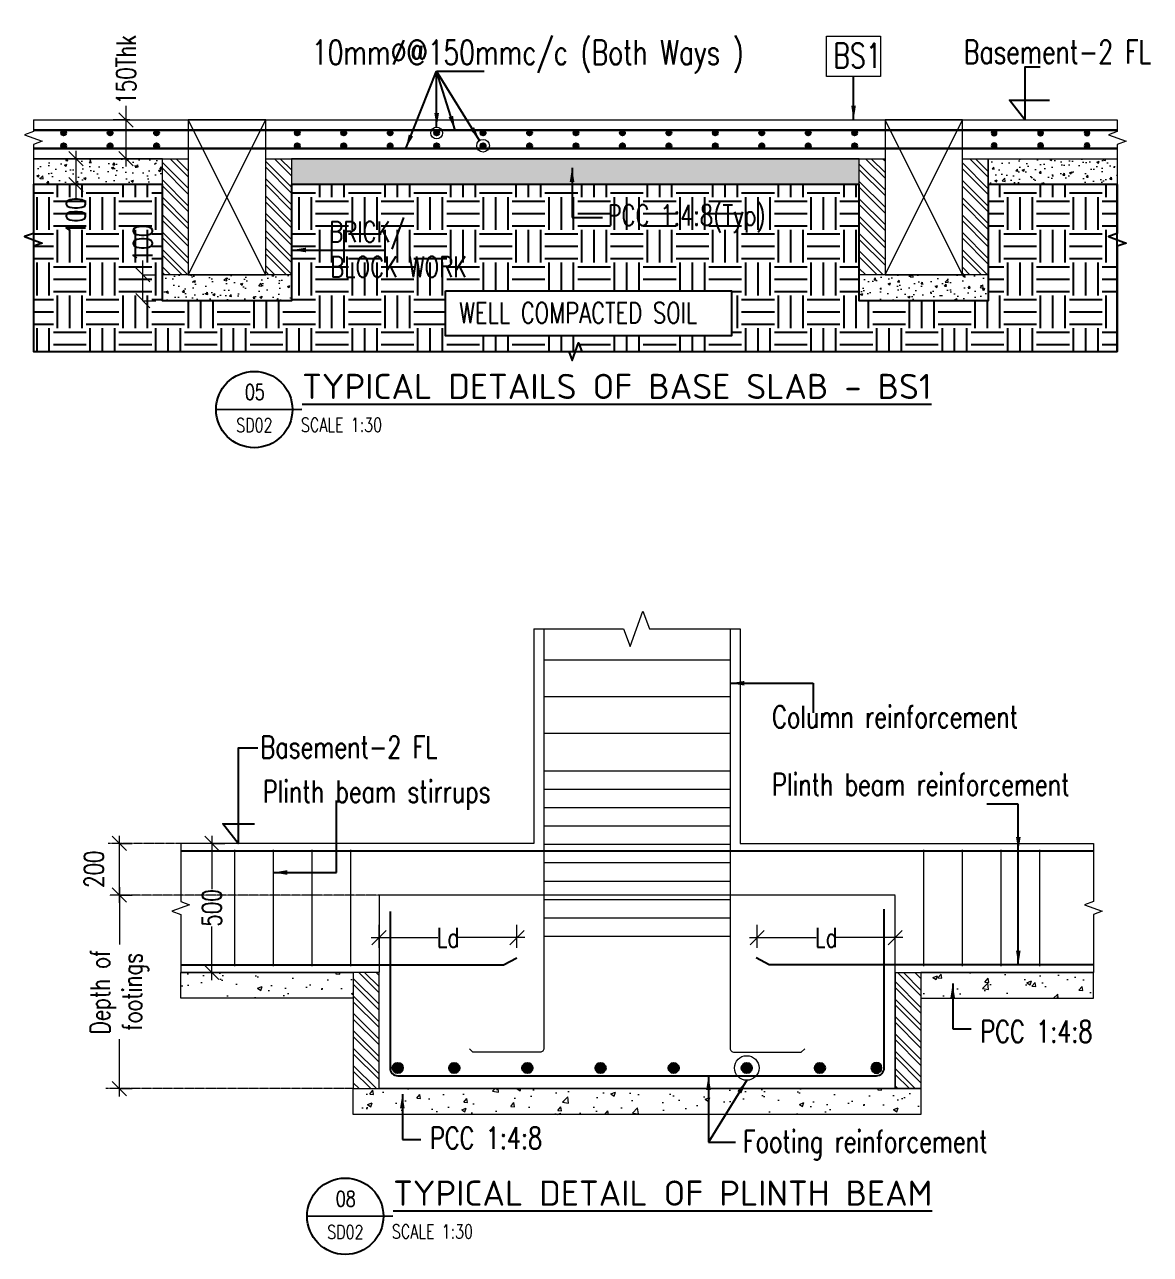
# Model space of a CAD drawing. Header units: millimetres. Extents: x -226110 to 125224, y -84 to 62581.
# Drawn here: x 39766 to 44129, y 7953 to 12717 of the extents above; entities that cross this region are included whole.
import ezdxf
from ezdxf.enums import TextEntityAlignment as Align

# ---------------------------------------------------------------- set-up
doc = ezdxf.new("R2010")
doc.units = ezdxf.units.MM
doc.linetypes.add('CENTER', pattern=[2, 1.25, -0.25, 0.25, -0.25])
doc.linetypes.add('HIDDEN', pattern=[0.375, 0.25, -0.125])
for name, color, linetype, lineweight in [('Geo-BOTM.VERT.DIR', 21, 'Continuous', 30), ('Geo-Hiden Rein', 156, 'HIDDEN', 5), ('Geo-PCC-PATT', 8, 'Continuous', 9), ('Geo-Rein Bar', 21, 'Continuous', 30), ('Geo-Rein Bar Main', 21, 'Continuous', 30), ('Geo-Rein Leader', 252, 'Continuous', 20), ('Geo-Sec Sml', 7, 'Continuous', 25), ('Geo-Section Line', 84, 'Continuous', 18), ('Geo-TEXT', 7, 'Continuous', 30), ('GRID LINE', 250, 'CENTER', 9)]:
    doc.layers.add(name, color=color, linetype=linetype, lineweight=lineweight)
doc.layers.add('Geo-Text 100', color=7, linetype='Continuous')
doc.layers.add('GEO-TITTLE HEAD', color=206, linetype='Continuous')
doc.styles.add('Geo T Arial', font='arial.ttf', dxfattribs={"width": 0.75})
doc.styles.add('Geo Txt Narr', font='simplex8.shx')
doc.styles.add('ISCOPEUR', font='isocpeur.ttf')
doc.styles.add('simplex', font='simplex.shx', dxfattribs={"width": 0.75})
doc.styles.get("Standard").update_dxf_attribs({"font": 'arial.ttf'})
doc.dimstyles.new('Geo1-30 Dim 100', dxfattribs={"dimtxt": 75, "dimasz": 55, "dimexe": 50, "dimexo": 0.2, "dimgap": 0.1, "dimtad": 0, "dimdec": 0, "dimdsep": 46, "dimtxsty": 'simplex', "dimblk": 'OBLIQUE', "dimcen": 5, "dimdle": 30, "dimclrd": 252, "dimclre": 252, "dimclrt": 34, "dimadec": 0, "dimazin": 0, "dimtfac": 1, "dimtdec": 0, "dimtmove": 0, "dimatfit": 3, "dimfxl": 100, "dimfxlon": 1, "dimlwd": -1, "dimlwe": -1, "dimarcsym": 0})
pattern_1 = [(50, (33384.2, 6841.71), (91.09233, -7.96954), [9.525, -104.775]), (355, (33384.2, 6841.71), (-17.6217, 95.5284), [7.62, -83.8203]), (100.45144, (33391.79, 6841.05), (73.4706, 87.5589), [8.095, -89.0451]), (46.1842, (33384.2, 6867.11), (135.5395, -21.0212), [14.2875, -157.1625]), (96.6356, (33395.49, 6865.36), (118.702, 123.713), [12.1425, -133.5678]), (351.1842, (33384.2, 6867.11), (118.702, 123.713), [11.43, -125.7299]), (21, (33396.9, 6860.76), (75.8072, -51.1326), [9.525, -104.775]), (326, (33396.9, 6860.76), (30.901, 92.094), [7.62, -83.82]), (71.45144, (33403.215, 6856.5), (106.7082, 40.9614), [8.095, -89.045]), (37.5, (33384.198, 6841.71), (1.5443, 42.27752), [0, -82.804, 0, -85.09, 0, -84.1375]), (7.5, (33384.198, 6841.71), (33.40983, 50.09029), [0, -48.514, 0, -80.899, 0, -32.0675]), (327.5, (33355.877, 6841.71), (67.7953, -2.86437), [0, -31.75, 0, -99.06, 0, -131.445]), (317.5, (33343.177, 6841.71), (74.0646, 12.71325), [0, -41.275, 0, -65.786, 0, -93.345])]
pattern_2 = [(50, (33384.2, 6841.71), (91.09233, -7.96954), [9.525, -104.775]), (355, (33384.2, 6841.71), (-17.6217, 95.5284), [7.62, -83.8203]), (100.4514, (33391.79, 6841.05), (73.4706, 87.5589), [8.095, -89.0451]), (46.1842, (33384.2, 6867.11), (135.5395, -21.0212), [14.2875, -157.1625]), (96.6356, (33395.49, 6865.36), (118.702, 123.713), [12.1425, -133.5678]), (351.1842, (33384.2, 6867.11), (118.702, 123.713), [11.43, -125.7299]), (21, (33396.9, 6860.76), (75.8072, -51.1326), [9.525, -104.775]), (326, (33396.9, 6860.76), (30.901, 92.094), [7.62, -83.82]), (71.4514, (33403.215, 6856.5), (106.7082, 40.9614), [8.095, -89.045]), (37.5, (33384.198, 6841.71), (1.5443, 42.27752), [0, -82.804, 0, -85.09, 0, -84.1375]), (7.5, (33384.198, 6841.71), (33.40983, 50.09029), [0, -48.514, 0, -80.899, 0, -32.0675]), (327.5, (33355.877, 6841.71), (67.7953, -2.86437), [0, -31.75, 0, -99.06, 0, -131.445]), (317.5, (33343.177, 6841.71), (74.0646, 12.71325), [0, -41.275, 0, -65.786, 0, -93.345])]
pattern_3 = [(315, (33384.2, 6841.71), (33.67596, 33.67596), []), (315, (33384.2, 6819.26), (33.67596, 33.67596), [])]
pattern_4 = [(50, (-18409.5, -1366.3), (182.18467, -15.9391), [19.05, -209.55]), (355, (-18409.5, -1366.3), (-35.2434, 191.05685), [15.24, -167.6406]), (100.45144, (-18394.32, -1367.63), (146.94125, 175.11775), [16.19, -178.09024]), (46.1842, (-18409.5, -1315.5), (271.07904, -42.0423), [28.575, -314.325]), (96.63556, (-18386.9, -1319), (237.4041, 247.4261), [24.285, -267.1356]), (351.18415, (-18409.5, -1315.5), (237.4041, 247.4261), [22.86, -251.4597]), (21, (-18384.1, -1328.2), (151.6144, -102.2652), [19.05, -209.55]), (326, (-18384.1, -1328.2), (61.80203, 184.18797), [15.24, -167.64]), (71.45144, (-18371.46, -1336.72), (213.4164, 81.92277), [16.19, -178.08994]), (37.5, (-18409.5, -1366.3), (3.0886, 84.55504), [0, -165.608, 0, -170.18, 0, -168.275]), (7.5, (-18409.5, -1366.3), (66.81966, 100.18057), [0, -97.028, 0, -161.798, 0, -64.135]), (327.5, (-18466.14, -1366.3), (135.590595, -5.728744), [0, -63.5, 0, -198.12, 0, -262.89]), (317.5, (-18491.54, -1366.3), (148.12918, 25.4265), [0, -82.55, 0, -131.572, 0, -186.69])]
pattern_5 = [(315, (-183.543, 742), (33.67596, 33.67596), []), (315, (-183.543, 719.55), (33.67596, 33.67596), [])]

# ---------------------------------------------------------------- blocks, each defined once
blk = doc.blocks.new('_Oblique')
at = {"color": 0, "linetype": 'ByBlock', "lineweight": -2}
blk.add_line((-0.5, -0.5), (0.5, 0.5), dxfattribs=at)
blk = doc.blocks.new('*D620')
at = {"layer": 'Geo-Rein Leader', "color": 252, "linetype": 'Continuous', "transparency": 16777216}
for p, q in [((40159.6, 12348), (40159.6, 12403)), ((40159.6, 12168), (40159.6, 12348))]:
    blk.add_line(p, q, dxfattribs=at)
at = {"layer": 'Geo-Rein Leader', "color": 252, "transparency": 16777216}
for p, q in [((40174.4, 12348), (40109.6, 12348)), ((40174.4, 12198), (40109.6, 12198))]:
    blk.add_line(p, q, dxfattribs=at)
at = {"layer": 'Geo-Rein Leader', "color": 252, "transparency": 16777216, "xscale": 55, "yscale": 55, "zscale": 55}
for p, rotation in [((40159.6, 12348), 90), ((40159.6, 12198), 270)]:
    blk.add_blockref('_Oblique', p, dxfattribs=dict(at, rotation=rotation))
at = {"layer": 'Geo-Rein Leader', "color": 34, "transparency": 16777216, "insert": (40159.6, 12542.4), "char_height": 75, "attachment_point": 5, "rotation": 90, "style": 'simplex'}
blk.add_mtext('150Thk', dxfattribs=at)
blk = doc.blocks.new('*D621')
at = {"layer": 'Geo-Rein Leader', "color": 252, "linetype": 'Continuous', "transparency": 16777216}
for p, q in [((40224.7, 11748), (40224.7, 11803)), ((40224.7, 11648), (40224.7, 11778))]:
    blk.add_line(p, q, dxfattribs=at)
at = {"layer": 'Geo-Rein Leader', "color": 252, "transparency": 16777216}
for p, q in [((40224.7, 11748), (40274.7, 11748)), ((40224.7, 11648), (40274.7, 11648))]:
    blk.add_line(p, q, dxfattribs=at)
at = {"layer": 'Geo-Rein Leader', "color": 252, "transparency": 16777216, "xscale": 55, "yscale": 55, "zscale": 55}
for p, rotation in [((40224.7, 11748), 90), ((40224.7, 11648), 270)]:
    blk.add_blockref('_Oblique', p, dxfattribs=dict(at, rotation=rotation))
at = {"layer": 'Geo-Rein Leader', "color": 34, "transparency": 16777216, "insert": (40224.7, 11870.1), "char_height": 75, "attachment_point": 5, "rotation": 90, "style": 'simplex'}
blk.add_mtext('100', dxfattribs=at)
blk = doc.blocks.new('*D622')
at = {"layer": 'Geo-Rein Leader', "color": 252, "transparency": 16777216}
for p, q in [((40056.6, 12198), (39915.5, 12198)), ((40056.6, 12098), (39915.5, 12098))]:
    blk.add_line(p, q, dxfattribs=at)
at = {"layer": 'Geo-Rein Leader', "color": 252, "linetype": 'Continuous', "transparency": 16777216}
for p, q in [((39965.5, 12228), (39965.5, 12098)), ((39965.5, 12098), (39965.5, 12043))]:
    blk.add_line(p, q, dxfattribs=at)
at = {"layer": 'Geo-Rein Leader', "color": 252, "transparency": 16777216, "xscale": 55, "yscale": 55, "zscale": 55}
for p, rotation in [((39965.5, 12198), 90), ((39965.5, 12098), 270)]:
    blk.add_blockref('_Oblique', p, dxfattribs=dict(at, rotation=rotation))
at = {"layer": 'Geo-Rein Leader', "color": 34, "transparency": 16777216, "insert": (39965.5, 11975.9), "char_height": 75, "attachment_point": 5, "rotation": 90, "style": 'simplex'}
blk.add_mtext('100', dxfattribs=at)
blk = doc.blocks.new('*U619')
at = {"layer": 'Geo-BOTM.VERT.DIR', "lineweight": 25}
h = blk.add_hatch(color=256, dxfattribs=at)
h.dxf.hatch_style = 1
h.paths.add_polyline_path([(0.08, 0, 1), (-0.08, 0, 1)])
h = blk.add_hatch(color=256, dxfattribs=at)
h.dxf.hatch_style = 1
h.paths.add_polyline_path([(1.58, 0, 1), (1.42, 0, 1)])
h = blk.add_hatch(color=256, dxfattribs=at)
h.dxf.hatch_style = 1
h.paths.add_polyline_path([(3.08, 0, 1), (2.92, 0, 1)])
h = blk.add_hatch(color=256, dxfattribs=at)
h.dxf.hatch_style = 1
h.paths.add_polyline_path([(4.58, 0, 1), (4.42, 0, 1)])
h = blk.add_hatch(color=256, dxfattribs=at)
h.dxf.hatch_style = 1
h.paths.add_polyline_path([(6.08, 0, 1), (5.92, 0, 1)])
h = blk.add_hatch(color=256, dxfattribs=at)
h.dxf.hatch_style = 1
h.paths.add_polyline_path([(7.58, 0, 1), (7.42, 0, 1)])
h = blk.add_hatch(color=256, dxfattribs=at)
h.dxf.hatch_style = 1
h.paths.add_polyline_path([(9.08, 0, 1), (8.92, 0, 1)])
h = blk.add_hatch(color=256, dxfattribs=at)
h.dxf.hatch_style = 1
h.paths.add_polyline_path([(10.58, 0, 1), (10.42, 0, 1)])
h = blk.add_hatch(color=256, dxfattribs=at)
h.dxf.hatch_style = 1
h.paths.add_polyline_path([(12.08, 0, 1), (11.92, 0, 1)])
h = blk.add_hatch(color=256, dxfattribs=at)
h.dxf.hatch_style = 1
h.paths.add_polyline_path([(13.58, 0, 1), (13.42, 0, 1)])
h = blk.add_hatch(color=256, dxfattribs=at)
h.dxf.hatch_style = 1
h.paths.add_polyline_path([(15.08, 0, 1), (14.92, 0, 1)])
h = blk.add_hatch(color=256, dxfattribs=at)
h.dxf.hatch_style = 1
h.paths.add_polyline_path([(16.58, 0, 1), (16.42, 0, 1)])
h = blk.add_hatch(color=256, dxfattribs=at)
h.dxf.hatch_style = 1
h.paths.add_polyline_path([(18.08, 0, 1), (17.92, 0, 1)])
for centre in [(0, 0), (1.5, 0), (3, 0), (4.5, 0), (6, 0), (7.5, 0), (9, 0), (10.5, 0), (12, 0), (13.5, 0), (15, 0), (16.5, 0), (18, 0)]:
    blk.add_circle(centre, 0.08, dxfattribs=at)
blk = doc.blocks.new('*U618')
at = {"layer": 'Geo-BOTM.VERT.DIR', "lineweight": 25}
h = blk.add_hatch(color=256, dxfattribs=at)
h.dxf.hatch_style = 1
h.paths.add_polyline_path([(0.08, 0, 1), (-0.08, 0, 1)])
h = blk.add_hatch(color=256, dxfattribs=at)
h.dxf.hatch_style = 1
h.paths.add_polyline_path([(1.58, 0, 1), (1.42, 0, 1)])
h = blk.add_hatch(color=256, dxfattribs=at)
h.dxf.hatch_style = 1
h.paths.add_polyline_path([(3.08, 0, 1), (2.92, 0, 1)])
h = blk.add_hatch(color=256, dxfattribs=at)
h.dxf.hatch_style = 1
h.paths.add_polyline_path([(4.58, 0, 1), (4.42, 0, 1)])
h = blk.add_hatch(color=256, dxfattribs=at)
h.dxf.hatch_style = 1
h.paths.add_polyline_path([(6.08, 0, 1), (5.92, 0, 1)])
h = blk.add_hatch(color=256, dxfattribs=at)
h.dxf.hatch_style = 1
h.paths.add_polyline_path([(7.58, 0, 1), (7.42, 0, 1)])
h = blk.add_hatch(color=256, dxfattribs=at)
h.dxf.hatch_style = 1
h.paths.add_polyline_path([(9.08, 0, 1), (8.92, 0, 1)])
h = blk.add_hatch(color=256, dxfattribs=at)
h.dxf.hatch_style = 1
h.paths.add_polyline_path([(10.58, 0, 1), (10.42, 0, 1)])
h = blk.add_hatch(color=256, dxfattribs=at)
h.dxf.hatch_style = 1
h.paths.add_polyline_path([(12.08, 0, 1), (11.92, 0, 1)])
h = blk.add_hatch(color=256, dxfattribs=at)
h.dxf.hatch_style = 1
h.paths.add_polyline_path([(13.58, 0, 1), (13.42, 0, 1)])
h = blk.add_hatch(color=256, dxfattribs=at)
h.dxf.hatch_style = 1
h.paths.add_polyline_path([(15.08, 0, 1), (14.92, 0, 1)])
h = blk.add_hatch(color=256, dxfattribs=at)
h.dxf.hatch_style = 1
h.paths.add_polyline_path([(16.58, 0, 1), (16.42, 0, 1)])
h = blk.add_hatch(color=256, dxfattribs=at)
h.dxf.hatch_style = 1
h.paths.add_polyline_path([(18.08, 0, 1), (17.92, 0, 1)])
for centre in [(0, 0), (1.5, 0), (3, 0), (4.5, 0), (6, 0), (7.5, 0), (9, 0), (10.5, 0), (12, 0), (13.5, 0), (15, 0), (16.5, 0), (18, 0)]:
    blk.add_circle(centre, 0.08, dxfattribs=at)
blk = doc.blocks.new('*U406')
at = {"layer": 'Geo-Section Line'}
for p, q in [((-0.1, 0), (0.2, 0.6)), ((0.2, 0), (-0.1, 0.6))]:
    blk.add_line(p, q, dxfattribs=at)
blk.add_lwpolyline([(-0.1, 0), (0.2, 0), (0.2, 0.6), (-0.1, 0.6)], close=True, dxfattribs=at)
blk = doc.blocks.new('GEO TITLE HEAD NAME')
at = {"layer": 'GEO-TITTLE HEAD'}
blk.add_line((-11.2, -0.15), (-0.11, -0.09), dxfattribs=at)
blk.add_circle((-6.27, -0.15), 4.93, dxfattribs=at)
at = {"layer": 'Geo-Sec Sml', "lineweight": 18, "ltscale": 0.1, "style": 'Geo T Arial'}
blk.add_attdef('WALL_SECTION', text='', height=3, dxfattribs=at).set_placement((-6.38, 3.46), align=Align.MIDDLE)
at = {"layer": 'Geo-Sec Sml', "color": 84, "style": 'Geo Txt Narr'}
blk.add_attdef('DRAWING-REF', text='', height=2.5, dxfattribs=at).set_placement((-6.38, -2.37), align=Align.MIDDLE)
at = {"layer": 'Geo-TEXT', "style": 'Geo T Arial'}
blk.add_attdef('%%ULAYOUT', (-0.1, 1.21), '', height=4, dxfattribs=at)
at = {"layer": 'Geo-TEXT'}
blk.add_attdef('SCALE', (-0.24, -3.03), '', height=2, dxfattribs=at)
blk = doc.blocks.new('*U624')
at = {"layer": 'Geo-BOTM.VERT.DIR', "lineweight": 25}
h = blk.add_hatch(color=256, dxfattribs=at)
h.dxf.hatch_style = 1
h.paths.add_polyline_path([(0.08, 0, 1), (-0.08, 0, 1)])
h = blk.add_hatch(color=256, dxfattribs=at)
h.dxf.hatch_style = 1
h.paths.add_polyline_path([(1.58, 0, 1), (1.42, 0, 1)])
h = blk.add_hatch(color=256, dxfattribs=at)
h.dxf.hatch_style = 1
h.paths.add_polyline_path([(3.08, 0, 1), (2.92, 0, 1)])
for centre in [(0, 0), (1.5, 0), (3, 0)]:
    blk.add_circle(centre, 0.08, dxfattribs=at)
blk = doc.blocks.new('*U623')
at = {"layer": 'Geo-BOTM.VERT.DIR', "lineweight": 25}
h = blk.add_hatch(color=256, dxfattribs=at)
h.dxf.hatch_style = 1
h.paths.add_polyline_path([(0.08, 0, 1), (-0.08, 0, 1)])
h = blk.add_hatch(color=256, dxfattribs=at)
h.dxf.hatch_style = 1
h.paths.add_polyline_path([(1.58, 0, 1), (1.42, 0, 1)])
h = blk.add_hatch(color=256, dxfattribs=at)
h.dxf.hatch_style = 1
h.paths.add_polyline_path([(3.08, 0, 1), (2.92, 0, 1)])
for centre in [(0, 0), (1.5, 0), (3, 0)]:
    blk.add_circle(centre, 0.08, dxfattribs=at)
blk = doc.blocks.new('*U319')
at = {"layer": 'Geo-BOTM.VERT.DIR', "lineweight": 25}
h = blk.add_hatch(color=256, dxfattribs=at)
h.dxf.hatch_style = 1
h.paths.add_polyline_path([(0.08, 0, 1), (-0.08, 0, 1)])
blk.add_circle((0, 0), 0.08, dxfattribs=at)
blk = doc.blocks.new('*U637')
at = {"layer": 'Geo-Rein Bar Main', "xscale": 250, "yscale": 250, "zscale": 250}
blk.add_blockref('*U319', (0, 0), dxfattribs=at)
blk = doc.blocks.new('*U638')
at = {"color": 0, "linetype": 'ByBlock', "lineweight": -2, "transparency": 16777216}
for p in [(39241.6, 33589.4), (39524.9, 33589.4), (39808.3, 33589.4), (40091.7, 33589.4), (40375.1, 33589.4), (40658.4, 33589.4)]:
    blk.add_blockref('*U637', p, dxfattribs=at)
blk = doc.blocks.new('*D639')
at = {"layer": 'Geo-Rein Leader', "color": 252, "linetype": 'Continuous', "transparency": 16777216}
for p, q in [((40491.9, 9575.4), (40491.9, 9367.8)), ((40491.9, 9015.4), (40491.9, 9223))]:
    blk.add_line(p, q, dxfattribs=at)
at = {"layer": 'Geo-Rein Leader', "color": 252, "transparency": 16777216}
for p, q in [((40491.9, 9545.4), (40541.9, 9545.4)), ((40491.9, 9045.4), (40541.9, 9045.4))]:
    blk.add_line(p, q, dxfattribs=at)
at = {"layer": 'Geo-Rein Leader', "color": 252, "transparency": 16777216, "xscale": 55, "yscale": 55, "zscale": 55}
for p, rotation in [((40491.9, 9545.4), 90), ((40491.9, 9045.4), 270)]:
    blk.add_blockref('_Oblique', p, dxfattribs=dict(at, rotation=rotation))
at = {"layer": 'Geo-Rein Leader', "color": 34, "transparency": 16777216, "insert": (40491.9, 9295.4), "char_height": 75, "attachment_point": 5, "rotation": 90, "style": 'simplex'}
blk.add_mtext('500', dxfattribs=at)
blk = doc.blocks.new('*D640')
at = {"layer": 'Geo-Rein Leader', "color": 252, "transparency": 16777216}
for p, q in [((41140.1, 9140.4), (41140.1, 9230.6)), ((41674.6, 9140.4), (41674.6, 9230.6))]:
    blk.add_line(p, q, dxfattribs=at)
at = {"layer": 'Geo-Rein Leader', "color": 252, "linetype": 'Continuous', "transparency": 16777216}
for p, q in [((41110.1, 9180.6), (41368.4, 9180.6)), ((41704.6, 9180.6), (41446.3, 9180.6))]:
    blk.add_line(p, q, dxfattribs=at)
at = {"layer": 'Geo-Rein Leader', "color": 252, "transparency": 16777216, "xscale": 55, "yscale": 55, "zscale": 55, "rotation": 180}
blk.add_blockref('_Oblique', (41140.1, 9180.6), dxfattribs=at)
at = {"layer": 'Geo-Rein Leader', "color": 252, "transparency": 16777216, "xscale": 55, "yscale": 55, "zscale": 55}
blk.add_blockref('_Oblique', (41674.6, 9180.6), dxfattribs=at)
at = {"layer": 'Geo-Rein Leader', "color": 34, "transparency": 16777216, "insert": (41407.3, 9180.6), "char_height": 75, "attachment_point": 5, "style": 'simplex'}
blk.add_mtext('Ld', dxfattribs=at)
blk = doc.blocks.new('*D641')
at = {"layer": 'Geo-Rein Leader', "color": 252, "transparency": 16777216}
for p, q in [((42605.5, 9140.4), (42605.5, 9230.6)), ((43140.1, 9140.4), (43140.1, 9230.6))]:
    blk.add_line(p, q, dxfattribs=at)
at = {"layer": 'Geo-Rein Leader', "color": 252, "linetype": 'Continuous', "transparency": 16777216}
for p, q in [((42575.5, 9180.6), (42833.8, 9180.6)), ((43170.1, 9180.6), (42911.7, 9180.6))]:
    blk.add_line(p, q, dxfattribs=at)
at = {"layer": 'Geo-Rein Leader', "color": 252, "transparency": 16777216, "xscale": 55, "yscale": 55, "zscale": 55, "rotation": 180}
blk.add_blockref('_Oblique', (42605.5, 9180.6), dxfattribs=at)
at = {"layer": 'Geo-Rein Leader', "color": 252, "transparency": 16777216, "xscale": 55, "yscale": 55, "zscale": 55}
blk.add_blockref('_Oblique', (43140.1, 9180.6), dxfattribs=at)
at = {"layer": 'Geo-Rein Leader', "color": 34, "transparency": 16777216, "insert": (42872.8, 9180.6), "char_height": 75, "attachment_point": 5, "style": 'simplex'}
blk.add_mtext('Ld', dxfattribs=at)
blk = doc.blocks.new('*D677')
at = {"layer": 'Geo-Rein Leader', "color": 252, "linetype": 'Continuous', "transparency": 16777216}
for p, q in [((40133.8, 9375.4), (40133.8, 9154)), ((40133.8, 8565.4), (40133.8, 8786.8))]:
    blk.add_line(p, q, dxfattribs=at)
at = {"layer": 'Geo-Rein Leader', "color": 252, "transparency": 16777216}
for p, q in [((40133.8, 9345.4), (40183.8, 9345.4)), ((40133.8, 8595.4), (40183.8, 8595.4))]:
    blk.add_line(p, q, dxfattribs=at)
at = {"layer": 'Geo-Rein Leader', "color": 252, "transparency": 16777216, "xscale": 55, "yscale": 55, "zscale": 55}
for p, rotation in [((40133.8, 9345.4), 90), ((40133.8, 8595.4), 270)]:
    blk.add_blockref('_Oblique', p, dxfattribs=dict(at, rotation=rotation))
at = {"layer": 'Geo-Rein Leader', "color": 34, "transparency": 16777216, "insert": (40133.8, 8970.4), "char_height": 75, "attachment_point": 5, "rotation": 90, "style": 'simplex'}
blk.add_mtext('Depth of\\Pfootings', dxfattribs=at)
blk = doc.blocks.new('*D678')
at = {"layer": 'Geo-Rein Leader', "color": 252, "linetype": 'Continuous', "transparency": 16777216}
blk.add_line((40133.8, 9315.4), (40133.8, 9575.4), dxfattribs=at)
at = {"layer": 'Geo-Rein Leader', "color": 252, "transparency": 16777216}
for p, q in [((40133.8, 9545.4), (40183.8, 9545.4)), ((40133.8, 9345.4), (40183.8, 9345.4))]:
    blk.add_line(p, q, dxfattribs=at)
at = {"layer": 'Geo-Rein Leader', "color": 252, "transparency": 16777216, "xscale": 55, "yscale": 55, "zscale": 55}
for p, rotation in [((40133.8, 9545.4), 90), ((40133.8, 9345.4), 270)]:
    blk.add_blockref('_Oblique', p, dxfattribs=dict(at, rotation=rotation))
at = {"layer": 'Geo-Rein Leader', "color": 34, "transparency": 16777216, "insert": (40035.3, 9445.4), "char_height": 75, "attachment_point": 5, "rotation": 90, "style": 'simplex'}
blk.add_mtext('200', dxfattribs=at)

msp = doc.modelspace()

# ---------------------------------------------------------------- hatches: boundary and pattern name
h = msp.add_hatch()
h.set_pattern_fill('EARTH', color=250, scale=20)
h.paths.add_polyline_path([(44000.8, 12098), (43500.8, 12098), (43500.8, 11648), (43000.8, 11648), (43000.8, 12098), (40800.8, 12098), (40800.8, 11648), (40300.8, 11648), (40300.8, 12098), (39800.8, 12098), (39800.8, 11450.6), (44000.8, 11450.6)])
h.paths.add_polyline_path([(41397.7, 11685.6), (42505.3, 11685.6), (42505.3, 11511.4), (41397.7, 11511.4)], flags=16)
at = {"layer": 'Geo-PCC-PATT'}
h = msp.add_hatch(dxfattribs=at)
h.set_pattern_fill('AR-CONC', color=256, scale=0.5)
h.set_pattern_definition(pattern_1)
h.paths.add_polyline_path([(39800.8, 12198), (39800.8, 12098), (40300.8, 12098), (40300.8, 12198)])
h = msp.add_hatch(dxfattribs=at)
h.set_pattern_fill('ANSI32', color=256, scale=5, angle=-90)
h.set_pattern_definition(pattern_3)
h.paths.add_polyline_path([(40300.8, 12198), (40300.8, 11748), (40400.8, 11748), (40400.8, 12198)])
h = msp.add_hatch(dxfattribs=at)
h.set_pattern_fill('ANSI32', color=256, scale=5, angle=-90)
h.set_pattern_definition(pattern_3)
h.paths.add_polyline_path([(40700.8, 12198), (40700.8, 11748), (40800.8, 11748), (40800.8, 12198)])
h = msp.add_hatch(dxfattribs=at)
h.set_pattern_fill('AR-CONC', color=256, scale=0.5)
h.set_pattern_definition(pattern_1)
h.paths.add_polyline_path([(40800.8, 12198), (40800.8, 12098), (43000.8, 12098), (43000.8, 12198)])
h = msp.add_hatch(dxfattribs=at)
h.set_pattern_fill('ANSI32', color=256, scale=5, angle=-90)
h.set_pattern_definition(pattern_3)
h.paths.add_polyline_path([(43000.8, 12198), (43000.8, 11748), (43100.8, 11748), (43100.8, 12198)])
h = msp.add_hatch(dxfattribs=at)
h.set_pattern_fill('ANSI32', color=256, scale=5, angle=-90)
h.set_pattern_definition(pattern_3)
h.paths.add_polyline_path([(43400.8, 12198), (43400.8, 11748), (43500.8, 11748), (43500.8, 12198)])
h = msp.add_hatch(dxfattribs=at)
h.set_pattern_fill('AR-CONC', color=256, scale=0.5)
h.set_pattern_definition(pattern_1)
h.paths.add_polyline_path([(44000.8, 12198), (44000.8, 12098), (43500.8, 12098), (43500.8, 12198)])
h = msp.add_hatch(dxfattribs=at)
h.set_pattern_fill('AR-CONC', color=256, scale=0.5)
h.set_pattern_definition(pattern_2)
h.paths.add_polyline_path([(40300.8, 11748), (40300.8, 11648), (40800.8, 11648), (40800.8, 11748)])
h = msp.add_hatch(dxfattribs=at)
h.set_pattern_fill('AR-CONC', color=256, scale=0.5)
h.set_pattern_definition(pattern_2)
h.paths.add_polyline_path([(43000.8, 11748), (43000.8, 11648), (43500.8, 11648), (43500.8, 11748)])
h = msp.add_hatch(dxfattribs=at)
h.set_pattern_fill('AR-CONC', color=256)
h.set_pattern_definition(pattern_4)
h.paths.add_polyline_path([(40371.8, 9045.4), (41040.1, 9045.4), (41040.1, 8945.4), (40371.8, 8945.4)])
h = msp.add_hatch(dxfattribs=at)
h.set_pattern_fill('ANSI32', color=256, scale=5, angle=-90)
h.set_pattern_definition(pattern_5)
h.paths.add_polyline_path([(41040.1, 8595.4), (41140.1, 8595.4), (41140.1, 9045.4), (41040.1, 9045.4)])
h = msp.add_hatch(dxfattribs=at)
h.set_pattern_fill('ANSI32', color=256, scale=5, angle=-90)
h.set_pattern_definition(pattern_5)
h.paths.add_polyline_path([(43240.1, 8595.4), (43140.1, 8595.4), (43140.1, 9045.4), (43240.1, 9045.4)])
h = msp.add_hatch(dxfattribs=at)
h.set_pattern_fill('AR-CONC', color=256)
h.set_pattern_definition(pattern_4)
h.paths.add_polyline_path([(43908.3, 9045.4), (43240.1, 9045.4), (43240.1, 8945.4), (43908.3, 8945.4)])
h = msp.add_hatch(dxfattribs=at)
h.set_pattern_fill('AR-CONC', color=256)
h.set_pattern_definition([(50, (-16309.5, -1816.3), (182.18467, -15.9391), [19.05, -209.55]), (355, (-16309.5, -1816.3), (-35.2434, 191.05685), [15.24, -167.6406]), (100.45144, (-16294.32, -1817.63), (146.94125, 175.11775), [16.19, -178.09024]), (46.1842, (-16309.5, -1765.5), (271.079, -42.0423), [28.575, -314.325]), (96.63556, (-16286.9, -1769), (237.4041, 247.4261), [24.285, -267.1356]), (351.18415, (-16309.5, -1765.5), (237.4041, 247.4261), [22.86, -251.4597]), (21, (-16284.1, -1778.2), (151.6144, -102.2652), [19.05, -209.55]), (326, (-16284.1, -1778.2), (61.802, 184.18797), [15.24, -167.64]), (71.45144, (-16271.46, -1786.72), (213.4164, 81.92277), [16.19, -178.08994]), (37.5, (-16309.5, -1816.3), (3.0886, 84.55504), [0, -165.608, 0, -170.18, 0, -168.275]), (7.5, (-16309.5, -1816.3), (66.81966, 100.18057), [0, -97.028, 0, -161.798, 0, -64.135]), (327.5, (-16366.14, -1816.3), (135.590595, -5.728744), [0, -63.5, 0, -198.12, 0, -262.89]), (317.5, (-16391.54, -1816.3), (148.12918, 25.4265), [0, -82.55, 0, -131.572, 0, -186.69])])
h.paths.add_polyline_path([(41040.1, 8595.4), (43240.1, 8595.4), (43240.1, 8495.4), (41040.1, 8495.4)])

# ---------------------------------------------------------------- linework, layer by layer
at = {"color": 1}
for points in [[(43701.8, 12553), (43642.9, 12553), (43642.9, 12348), (43583.6, 12424.5), (43737.8, 12424.5)], [(40670.1, 9914.2), (40594, 9914.2), (40594, 9545.4), (40534.7, 9621.9), (40657.4, 9621.9)]]:
    msp.add_lwpolyline(points, dxfattribs=at)
at = {"color": 250}
for points in [[(39800.8, 12098), (39800.8, 11908.8), (39766.4, 11896.3), (39835.1, 11871.3), (39800.8, 11858.8), (39800.8, 11450.6)], [(44000.8, 12098), (43500.8, 12098), (43500.8, 11648), (43000.8, 11648), (43000.8, 12098), (40800.8, 12098), (40800.8, 11648), (40300.8, 11648), (40300.8, 12098), (39800.8, 12098), (39800.8, 11450.6), (44000.8, 11450.6), (44000.8, 12098)], [(44000.8, 12098), (44000.8, 11908.8), (43966.4, 11896.3), (44035.1, 11871.3), (44000.8, 11858.8), (44000.8, 11450.6)], [(39800.8, 11450.6), (41875.8, 11450.6), (41888.3, 11416.3), (41913.3, 11485), (41925.8, 11450.6), (44000.8, 11450.6)]]:
    msp.add_lwpolyline(points, dxfattribs=at)
at = {"color": 1}
msp.add_lwpolyline([(41397.7, 11685.6), (42505.3, 11685.6), (42505.3, 11511.4), (41397.7, 11511.4)], close=True, dxfattribs=at)
at = {"color": 6}
for points in [[(43908.3, 9515.4), (40371.8, 9515.4)], [(40371.8, 9075.4), (41622.8, 9075.4), (41673.5, 9102.2)], [(43908.3, 9075.4), (42652.3, 9075.4), (42601.7, 9102.2)]]:
    msp.add_lwpolyline(points, dxfattribs=at)
at = {"layer": 'Geo-BOTM.VERT.DIR'}
for p, q in [((39800.8, 12308.9), (44000.8, 12308.9)), ((39800.8, 12237.1), (44000.8, 12237.1))]:
    msp.add_line(p, q, dxfattribs=at)
at = {"layer": 'Geo-Hiden Rein', "linetype": 'Continuous'}
for p, q in [((41779.1, 10256.7), (42501, 10256.7)), ((41779.1, 10114.3), (42501, 10114.3)), ((41779.1, 9971.9), (42501, 9971.9)), ((41779.1, 9826.9), (42501, 9826.9)), ((41779.1, 9755.8), (42501, 9755.8)), ((41779.1, 9684.6), (42501, 9684.6)), ((41779.1, 9613.4), (42501, 9613.4)), ((41779.1, 9542.2), (42501, 9542.2)), ((40580, 9520.4), (40580, 9070.4)), ((40730, 9520.4), (40730, 9070.4)), ((40880, 9520.4), (40880, 9070.4)), ((41030, 9520.4), (41030, 9070.4)), ((43250.1, 9520.4), (43250.1, 9070.4)), ((43400.1, 9520.4), (43400.1, 9070.4)), ((43550.1, 9520.4), (43550.1, 9070.4)), ((43700.1, 9520.4), (43700.1, 9070.4)), ((41779.1, 9471), (42501, 9471)), ((41779.1, 9399.8), (42501, 9399.8)), ((41779.1, 9399.8), (42501, 9399.8)), ((41779.1, 9328.6), (42501, 9328.6)), ((41779.1, 9257.4), (42501, 9257.4)), ((41779.1, 9186.3), (42501, 9186.3))]:
    msp.add_line(p, q, dxfattribs=at)
for points in [[(41779.1, 10376.3), (41779.1, 8751.7, -0.414214), (41764.1, 8736.7), (41503.8, 8736.7), (41490.1, 8749.3)], [(42501, 10376.3), (42501, 8751.7, 0.414214), (42516, 8736.7), (42776.3, 8736.7), (42790, 8749.3)]]:
    msp.add_lwpolyline(points, format="xyb", dxfattribs=at)
at = {"layer": 'Geo-Rein Bar', "lineweight": 25}
msp.add_lwpolyline([(41182.5, 9281.1), (41182.5, 8675.5, 0.414214), (41212.5, 8645.5), (43067.6, 8645.5, 0.414214), (43097.6, 8675.5), (43097.6, 9290.6)], format="xyb", dxfattribs=at)
at = {"layer": 'Geo-Section Line'}
for p, q in [((39800.8, 12348), (44000.8, 12348)), ((39800.8, 12198), (40400.8, 12198)), ((40700.8, 12198), (43100.8, 12198)), ((43400.8, 12198), (44000.8, 12198))]:
    msp.add_line(p, q, dxfattribs=at)
for points in [[(42873.9, 12673.1), (43083.9, 12673.1), (43083.9, 12516.6), (42873.9, 12516.6)], [(39800.8, 12098), (40300.8, 12098), (40300.8, 12198), (39800.8, 12198)], [(40400.8, 11748), (40300.8, 11748), (40300.8, 12198), (40400.8, 12198)], [(40800.8, 11748), (40700.8, 11748), (40700.8, 12198), (40800.8, 12198)], [(40800.8, 12098), (43000.8, 12098), (43000.8, 12198), (40800.8, 12198)], [(43100.8, 11748), (43000.8, 11748), (43000.8, 12198), (43100.8, 12198)], [(43500.8, 11748), (43400.8, 11748), (43400.8, 12198), (43500.8, 12198)], [(44000.8, 12098), (43500.8, 12098), (43500.8, 12198), (44000.8, 12198)], [(40300.8, 11648), (40800.8, 11648), (40800.8, 11748), (40300.8, 11748)], [(43000.8, 11648), (43500.8, 11648), (43500.8, 11748), (43000.8, 11748)], [(40371.8, 9045.4), (41040.1, 9045.4), (41040.1, 8945.4), (40371.8, 8945.4)], [(41040.1, 8595.4), (41140.1, 8595.4), (41140.1, 9045.4), (41040.1, 9045.4)], [(43240.1, 8595.4), (43140.1, 8595.4), (43140.1, 9045.4), (43240.1, 9045.4)], [(43908.3, 9045.4), (43240.1, 9045.4), (43240.1, 8945.4), (43908.3, 8945.4)], [(41040.1, 8595.4), (43240.1, 8595.4), (43240.1, 8495.4), (41040.1, 8495.4)]]:
    msp.add_lwpolyline(points, close=True, dxfattribs=at)
for points in [[(39800.8, 12348), (39800.8, 12302.9), (39766.4, 12290.4), (39835.1, 12265.4), (39800.8, 12252.9), (39800.8, 12198)], [(44000.8, 12348), (44000.8, 12302.9), (43966.4, 12290.4), (44035.1, 12265.4), (44000.8, 12252.9), (44000.8, 12198)], [(41740.1, 10376.3), (42087.6, 10376.3), (42112.6, 10307.7), (42162.6, 10445), (42187.6, 10376.3), (42540.1, 10376.3)], [(41740.1, 10376.3), (41740.1, 9545.4)], [(42540.1, 10376.3), (42540.1, 9545.4)], [(40371.8, 9545.4), (40371.8, 9320.4), (40406.1, 9307.9), (40337.4, 9282.9), (40371.8, 9270.4), (40371.8, 9045.4)], [(41740.1, 9545.4), (40371.8, 9545.4)], [(42540.1, 9545.4), (43908.3, 9545.4)], [(43908.3, 9545.4), (43908.3, 9320.4), (43874, 9307.9), (43942.7, 9282.9), (43908.3, 9270.4), (43908.3, 9045.4)], [(41140.1, 9045.4), (40371.8, 9045.4)], [(43140.1, 9045.4), (43140.1, 8595.4), (41140.1, 8595.4), (41140.1, 9045.4)], [(43140.1, 9045.4), (43908.3, 9045.4)]]:
    msp.add_lwpolyline(points, dxfattribs=at)
at = {"layer": 'Geo-Section Line', "color": 76, "linetype": 'HIDDEN', "ltscale": 10}
msp.add_lwpolyline([(43140.1, 9045.4), (43140.1, 9345.4), (41140.1, 9345.4), (41140.1, 9045.4)], dxfattribs=at)
at = {"layer": 'Geo-Section Line'}
for centre, radius in [((41363.2, 12297.5), 22.6), ((41543.2, 12248.2), 24.6), ((42565.1, 8675.5), 47.6)]:
    msp.add_circle(centre, radius, dxfattribs=at)
at = {"layer": 'GRID LINE', "ltscale": 2}
for points in [[(40371.8, 9545.4), (40090, 9545.4)], [(41140.1, 9345.4), (40095.6, 9345.4)], [(41040.1, 8595.4), (40081.6, 8595.4)]]:
    msp.add_lwpolyline(points, dxfattribs=at)

# ---------------------------------------------------------------- block references
msp.add_blockref('*U638', (2190.1, -24914))
at = {"layer": 'Geo-Rein Bar Main'}
for name, p, xscale, yscale, zscale in [('*U624', (39917.8, 12297.5), 120, 120, 120), ('*U619', (40823.2, 12297.5), 120, 120, 120), ('*U624', (43883.7, 12297.5), -120, 120, 120), ('*U623', (39917.8, 12248.2), 120, 120, 120), ('*U618', (40823.2, 12248.2), 120, 120, 120), ('*U623', (43883.7, 12248.2), -120, 120, 120), ('*U319', (41212.5, 8675.5), 250, 250, 250), ('*U319', (43067.6, 8675.5), -250, 250, 250)]:
    msp.add_blockref(name, p, dxfattribs=dict(at, xscale=xscale, yscale=yscale, zscale=zscale))
at = {"layer": 'Geo-Section Line', "xscale": 1000, "yscale": 1000, "zscale": 1000}
for p in [(40500.8, 11748), (43200.8, 11748)]:
    msp.add_blockref('*U406', p, dxfattribs=at)
at = {"layer": 'GEO-TITTLE HEAD'}
ref = msp.add_blockref('GEO TITLE HEAD NAME', (40844.6, 11230.8), dxfattribs=dict(at, xscale=30, yscale=30, zscale=30))
ref.add_attrib('%%ULAYOUT', '%%uTYPICAL DETAILS OF BASE SLAB - BS1', (40841.8, 11267.1), dxfattribs={"color": 7, "ltscale": 0.5, "height": 97.5, "style": 'ISCOPEUR'})
ref.add_attrib('SCALE', 'SCALE 1:30', (40837.5, 11140), dxfattribs={"color": 7, "ltscale": 0.5, "height": 54, "style": 'simplex', "width": 0.75})
ref.add_attrib('DRAWING-REF', 'SD02', dxfattribs={"color": 1, "ltscale": 0.5, "height": 54, "style": 'simplex', "width": 0.75}).set_placement((40657, 11165.4), align=Align.MIDDLE)
ref.add_attrib('WALL_SECTION', '05', (40620.1, 11264.1), dxfattribs={"color": 1, "lineweight": 18, "ltscale": 0.1, "height": 60, "style": 'simplex', "width": 0.75})
ref = msp.add_blockref('GEO TITLE HEAD NAME', (41197.1, 8105.5), dxfattribs=dict(at, xscale=30, yscale=30, zscale=30))
ref.add_attrib('%%ULAYOUT', '%%uTYPICAL DETAIL OF PLINTH BEAM', (41194.2, 8141.9), dxfattribs={"color": 7, "ltscale": 0.5, "height": 97.5, "style": 'ISCOPEUR'})
ref.add_attrib('SCALE', 'SCALE 1:30', (41189.9, 8014.8), dxfattribs={"color": 7, "ltscale": 0.5, "height": 54, "style": 'simplex', "width": 0.75})
ref.add_attrib('DRAWING-REF', 'SD02', dxfattribs={"color": 1, "ltscale": 0.5, "height": 54, "style": 'simplex', "width": 0.75}).set_placement((41009.5, 8040.1), align=Align.MIDDLE)
ref.add_attrib('WALL_SECTION', '08', (40972.5, 8138.8), dxfattribs={"color": 1, "lineweight": 18, "ltscale": 0.1, "height": 60, "style": 'simplex', "width": 0.75})

# ---------------------------------------------------------------- texts
at = {"layer": 'Geo-Text 100', "style": 'simplex', "width": 0.75}
for s, height, p in [('10mm%%C@150mmc/c (Both Ways )', 95, (40879.9, 12562.3, 0)), ('BS1', 95, (42901.1, 12550.5, 0)), ('Basement-2 FL', 90, (43406.1, 12566.9)), ('PCC 1:4:8(Typ)', 80, (42026.1, 11938.7, 0)), ('BRICK/', 80, (40947.3, 11874.6, 0)), ('BLOCK WORK ', 80, (40951, 11738.7, 0)), ('WELL COMPACTED SOIL', 80, (41450, 11560.6, 0)), ('Column reinforcement ', 85, (42663.3, 9993)), ('Basement-2 FL', 85, (40680.4, 9876.2)), ('Plinth beam reinforcement ', 85, (42663.3, 9731.1)), ('Plinth beam stirrups ', 85, (40690, 9703.6)), ('PCC 1:4:8', 85, (43470.4, 8774.6, 0)), ('PCC 1:4:8', 85, (41337.6, 8361.8, 0)), ('Footing reinforcement  ', 85, (42550.4, 8348.4))]:
    msp.add_text(s, height=height, dxfattribs=at).set_placement(p)

# ---------------------------------------------------------------- dimensions: what is measured, and where the dimension line sits
at = {"layer": 'Geo-Rein Leader'}
for base, p1, p2, angle, text, picture, middle in [((40159.6, 12348), (40174.6, 12198), (40174.6, 12348), 90, '<>Thk', '*D620', (40159.6, 12542.4)), ((40491.9, 9545.4), (40491.9, 9045.4), (40491.9, 9545.4), 90, '500', '*D639', (40491.9, 9295.4)), ((40133.8, 8595.4), (40133.8, 9345.4), (40133.8, 8595.4), 90, 'Depth of\\Pfootings', '*D677', (40133.8, 8970.4)), ((42605.5, 9180.6), (43140.1, 9140.2), (42605.5, 9140.2), 180, 'Ld', '*D641', (42872.8, 9180.6))]:
    dim = msp.add_linear_dim(base=base, p1=p1, p2=p2, angle=angle, text=text, dimstyle='Geo1-30 Dim 100', dxfattribs=at)
    dim.commit()
    dim.dimension.update_dxf_attribs({"geometry": picture, "text_midpoint": middle})
dim = msp.add_linear_dim(base=(39965.5, 12098), p1=(40056.8, 12198), p2=(40056.8, 12098), angle=90, dimstyle='Geo1-30 Dim 100', dxfattribs=at)
dim.commit()
dim.dimension.update_dxf_attribs({"geometry": '*D622', "text_midpoint": (39965.5, 11975.9)})
dim = msp.add_linear_dim(base=(40224.7, 11648), p1=(40224.7, 11748), p2=(40224.7, 11648), angle=90, dimstyle='Geo1-30 Dim 100', dxfattribs=at)
dim.commit()
dim.dimension.update_dxf_attribs({"geometry": '*D621', "text_midpoint": (40224.7, 11870.1), "dimtype": 160})
dim = msp.add_linear_dim(base=(40133.8, 9545.4), p1=(40133.8, 9345.4), p2=(40133.8, 9545.4), angle=270, dimstyle='Geo1-30 Dim 100', override={"dimtmove": 2}, dxfattribs=at)
dim.commit()
dim.dimension.update_dxf_attribs({"geometry": '*D678', "text_midpoint": (40035.3, 9445.4), "dimtype": 160})
dim = msp.add_linear_dim(base=(41674.6, 9180.6), p1=(41140.1, 9140.2), p2=(41674.6, 9140.2), text='Ld', dimstyle='Geo1-30 Dim 100', dxfattribs=at)
dim.commit()
dim.dimension.update_dxf_attribs({"geometry": '*D640', "text_midpoint": (41407.3, 9180.6)})

# ---------------------------------------------------------------- leaders
for points in [[(41243.2, 12237.1), (41363.3, 12536.8), (41547.9, 12536.8)], [(41363.3, 12320.2), (41363.3, 12536.8)], [(41529.7, 12268.8), (41363.3, 12536.8)], [(41434.9, 12308.9), (41363.3, 12536.8)], [(42978.9, 12348), (42978.9, 12516.6)], [(41888, 12163), (41888, 11969.6), (42005.4, 11969.6)], [(40802, 11844.2), (41159.1, 11844.2)], [(40730, 9432.7), (40975.2, 9432.7), (40975.2, 9712.2)], [(43617.4, 9515.4), (43617.4, 9697.5), (43494.9, 9697.5)], [(43617.4, 9075.4), (43617.4, 9515.4)], [(43363.1, 9002.5), (43363.1, 8827.1), (43434.5, 8827.1)], [(42416.7, 8645.5), (42416.7, 8387.5), (42521.8, 8387.5)], [(42565.1, 8627.9), (42416.7, 8387.5)], [(41230.3, 8574.1), (41230.3, 8398.7), (41301.7, 8398.7)]]:
    msp.add_leader(points, dimstyle='Geo1-30 Dim 100')
msp.add_leader([(42501, 10165.9), (42823, 10165.9), (42823, 10051.2)], dimstyle='Geo1-30 Dim 100', override={"dimgap": 0.1, "dimtad": 0})

doc.saveas('drawing.dxf')
